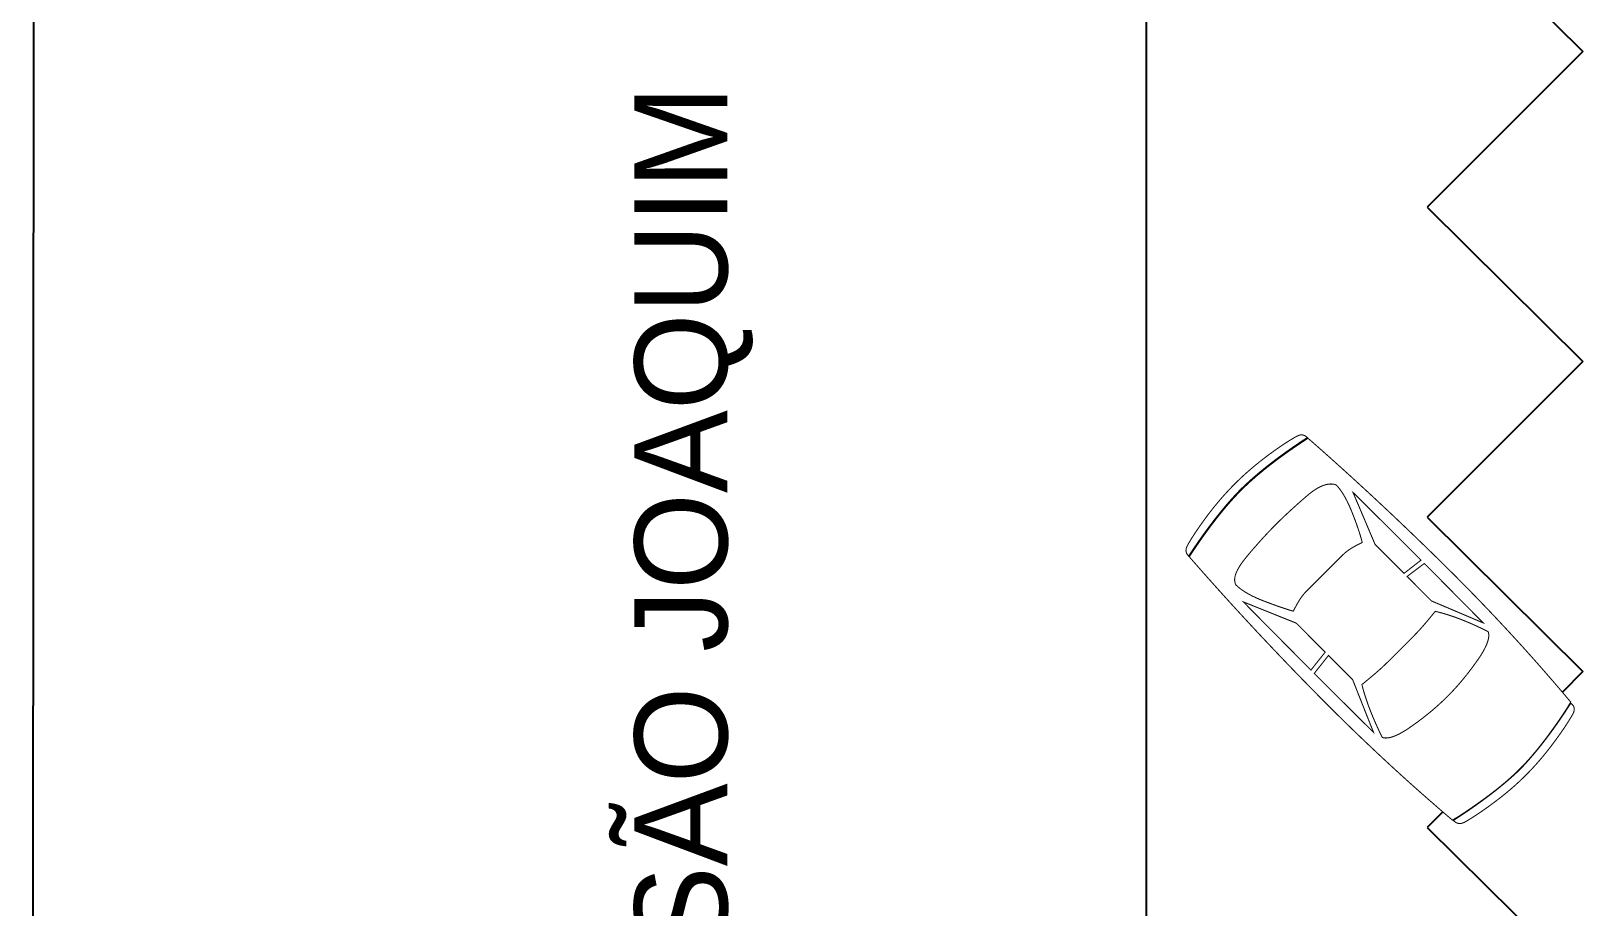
# Model space of a CAD drawing. Extents: x 346 to 515, y 162 to 297.
# Drawn here: x 352.22 to 368.92, y 230.3 to 239.72 of the extents above; entities that cross this region are included whole.
import ezdxf

# ---------------------------------------------------------------- set-up
doc = ezdxf.new("R2010")
doc.units = 0
doc.header["$LTSCALE"] = 35
for name, color, linetype in [('CAMADA_1', 7, 'CONTINUOUS'), ('LOCAÇÃO', 7, 'CONTINUOUS'), ('LPISO', 234, 'CONTINUOUS'), ('TEXTO', 2, 'CONTINUOUS')]:
    doc.layers.add(name, color=color, linetype=linetype)

msp = doc.modelspace()

# ---------------------------------------------------------------- linework, layer by layer
at = {"layer": 'CAMADA_1', "color": 1, "linetype": 'Continuous', "const_width": 0.01109}
for points in [[(365.17537, 234.84943), (365.19349, 234.86734), (365.21181, 234.88515), (365.23036, 234.90285), (365.24912, 234.92046), (365.2681, 234.93796), (365.2873, 234.95536), (365.30671, 234.97267), (365.32634, 234.98988), (365.34618, 235.007), (365.36625, 235.02404), (365.38653, 235.04098), (365.40703, 235.05784), (365.42774, 235.07462), (365.44867, 235.09132), (365.46982, 235.10793), (365.49119, 235.12447), (365.51277, 235.14094), (365.53748, 235.15929), (365.56175, 235.1771), (365.58559, 235.19438), (365.60901, 235.21112), (365.632, 235.22732), (365.65457, 235.24298), (365.67673, 235.2581), (365.69848, 235.27267), (365.71982, 235.28669), (365.74077, 235.30017), (365.76131, 235.31309), (365.78147, 235.32547), (365.80124, 235.33729), (365.82063, 235.34856), (365.83965, 235.35928), (365.87072, 235.37264), (365.89998, 235.3749), (365.9276, 235.36606), (365.95374, 235.3461), (365.92967, 235.33038), (365.90583, 235.31467), (365.88223, 235.29898), (365.85886, 235.28331), (365.83573, 235.26765), (365.81283, 235.252), (365.79017, 235.23637), (365.76774, 235.22075), (365.74555, 235.20515), (365.7236, 235.18956), (365.70188, 235.17398), (365.68039, 235.15842), (365.65915, 235.14288), (365.63814, 235.12734), (365.61736, 235.11182), (365.59683, 235.09631), (365.57653, 235.08081), (365.55647, 235.06532), (365.53665, 235.04985), (365.51707, 235.03439), (365.49772, 235.01893), (365.47861, 235.00349), (365.45975, 234.98807), (365.44112, 234.97265), (365.42273, 234.95724), (365.40458, 234.94184), (365.38667, 234.92646), (365.369, 234.91108), (365.35157, 234.89571), (365.33437, 234.88035), (365.31743, 234.865), (365.30072, 234.84966), (365.28425, 234.83433), (365.26802, 234.81901), (365.25204, 234.80369), (365.2363, 234.78839), (365.2363, 234.78839), (365.22111, 234.77282), (365.20589, 234.75699), (365.19066, 234.74092), (365.17542, 234.7246), (365.16016, 234.70803), (365.14487, 234.69121), (365.12958, 234.67414), (365.11426, 234.65682), (365.09892, 234.63925), (365.08356, 234.62143), (365.06819, 234.60336), (365.05279, 234.58505), (365.03737, 234.56648), (365.02194, 234.54767), (365.00648, 234.52861), (364.991, 234.5093), (364.97549, 234.48974), (364.95997, 234.46994), (364.94443, 234.44988), (364.92885, 234.42958), (364.91326, 234.40903), (364.89765, 234.38823), (364.88201, 234.36719), (364.86634, 234.3459), (364.85066, 234.32436), (364.83494, 234.30257), (364.8192, 234.28054), (364.80344, 234.25825), (364.78765, 234.23573), (364.77184, 234.21295), (364.756, 234.18993), (364.74013, 234.16667), (364.72423, 234.14315), (364.70831, 234.11939), (364.69236, 234.09538), (364.67638, 234.07113), (364.67638, 234.07113), (364.65661, 234.09745), (364.64811, 234.12538), (364.65073, 234.15494), (364.66429, 234.18612), (364.67537, 234.20544), (364.68695, 234.22509), (364.69904, 234.24507), (364.71164, 234.26539), (364.72475, 234.28605), (364.73836, 234.30706), (364.75247, 234.32843), (364.76708, 234.35015), (364.78219, 234.37223), (364.7978, 234.39468), (364.8139, 234.4175), (364.8305, 234.4407), (364.84759, 234.46428), (364.86517, 234.48824), (364.88324, 234.51259), (364.8996, 234.534), (364.91606, 234.55521), (364.9326, 234.57621), (364.94925, 234.59702), (364.96599, 234.61763), (364.98284, 234.63804), (364.99978, 234.65826), (365.01683, 234.67827), (365.03399, 234.69808), (365.05126, 234.7177), (365.06864, 234.73711), (365.08613, 234.75633), (365.10374, 234.77535), (365.12147, 234.79417), (365.13931, 234.81278), (365.15728, 234.83121), (365.17537, 234.84943)], [(365.24413, 234.78054), (365.25874, 234.795), (365.27366, 234.80953), (365.28887, 234.82411), (365.30439, 234.83875), (365.32021, 234.85346), (365.33634, 234.86821), (365.35277, 234.88304), (365.3695, 234.89792), (365.38654, 234.91286), (365.40387, 234.92786), (365.42151, 234.94292), (365.43946, 234.95804), (365.45771, 234.97321), (365.47626, 234.98845), (365.49512, 235.00374), (365.51429, 235.01909), (365.53375, 235.0345), (365.55352, 235.04997), (365.5736, 235.0655), (365.59398, 235.08108), (365.61466, 235.09673), (365.63565, 235.11243), (365.65695, 235.12819), (365.67854, 235.14401), (365.70045, 235.15988), (365.72266, 235.17581), (365.74517, 235.1918), (365.76799, 235.20784), (365.79112, 235.22395), (365.81455, 235.24011), (365.83829, 235.25633), (365.86233, 235.2726), (365.88668, 235.28893), (365.91134, 235.30531), (365.9363, 235.32176), (365.96157, 235.33825), (365.96157, 235.33825), (365.97965, 235.32241), (365.99774, 235.30655), (366.01583, 235.29065), (366.03392, 235.27473), (366.05201, 235.25878), (366.07011, 235.24281), (366.08821, 235.2268), (366.10631, 235.21078), (366.12441, 235.19472), (366.14252, 235.17864), (366.16062, 235.16253), (366.17873, 235.14639), (366.19685, 235.13023), (366.21496, 235.11404), (366.23307, 235.09782), (366.25119, 235.08157), (366.26931, 235.0653), (366.28744, 235.04901), (366.30557, 235.03268), (366.32369, 235.01633), (366.34182, 234.99995), (366.35995, 234.98355), (366.37809, 234.96712), (366.39623, 234.95066), (366.41436, 234.93417), (366.4325, 234.91766), (366.45065, 234.90112), (366.46879, 234.88456), (366.48694, 234.86797), (366.50509, 234.85135), (366.52324, 234.83471), (366.5414, 234.81804), (366.55955, 234.80134), (366.57771, 234.78461), (366.59587, 234.76786), (366.61403, 234.75108), (366.6322, 234.73428), (366.65036, 234.71745), (366.66853, 234.70059), (366.6867, 234.68371), (366.70487, 234.66679), (366.72305, 234.64986), (366.74122, 234.63289), (366.7594, 234.6159), (366.77759, 234.59888), (366.79577, 234.58184), (366.81395, 234.56477), (366.83213, 234.54768), (366.85033, 234.53055), (366.86851, 234.5134), (366.88671, 234.49623), (366.9049, 234.47903), (366.92309, 234.4618), (366.94129, 234.44454), (366.95949, 234.42726), (366.97769, 234.40995), (366.9959, 234.39262), (367.0141, 234.37526), (367.03231, 234.35787), (367.05052, 234.34046), (367.06873, 234.32302), (367.08694, 234.30555), (367.10515, 234.28806), (367.12337, 234.27054), (367.14159, 234.25299), (367.15981, 234.23542), (367.17803, 234.21783), (367.19625, 234.2002), (367.21448, 234.18255), (367.2327, 234.16488), (367.25093, 234.14717), (367.26916, 234.12945), (367.28739, 234.11169), (367.30563, 234.09391), (367.32386, 234.0761), (367.3421, 234.05827), (367.36034, 234.04041), (367.37858, 234.02252), (367.39682, 234.00461), (367.41506, 233.98667), (367.41506, 233.98667), (367.43285, 233.96915), (367.45061, 233.95162), (367.46834, 233.93407), (367.48605, 233.91651), (367.50372, 233.89893), (367.52138, 233.88134), (367.539, 233.86374), (367.5566, 233.84612), (367.57418, 233.82849), (367.59173, 233.81084), (367.60925, 233.79318), (367.62675, 233.77551), (367.64421, 233.75782), (367.66166, 233.74012), (367.67907, 233.7224), (367.69647, 233.70467), (367.71383, 233.68693), (367.73117, 233.66917), (367.74848, 233.65139), (367.76576, 233.63361), (367.78302, 233.61581), (367.80026, 233.59799), (367.81746, 233.58016), (367.83464, 233.56232), (367.85179, 233.54446), (367.86892, 233.52659), (367.88602, 233.5087), (367.9031, 233.4908), (367.92015, 233.47288), (367.93717, 233.45496), (367.95417, 233.43701), (367.97114, 233.41906), (367.98808, 233.40108), (368.005, 233.3831), (368.02189, 233.36509), (368.03876, 233.34708), (368.0556, 233.32905), (368.07242, 233.31101), (368.0892, 233.29295), (368.10596, 233.27488), (368.1227, 233.25679), (368.13941, 233.23869), (368.15609, 233.22057), (368.17275, 233.20245), (368.18938, 233.1843), (368.20599, 233.16614), (368.22257, 233.14797), (368.23912, 233.12978), (368.25565, 233.11158), (368.27215, 233.09337), (368.28862, 233.07513), (368.30507, 233.05689), (368.3215, 233.03863), (368.33789, 233.02036), (368.35427, 233.00207), (368.37061, 232.98376), (368.38693, 232.96545), (368.40322, 232.94712), (368.41949, 232.92877), (368.43573, 232.91041), (368.45195, 232.89203), (368.46814, 232.87364), (368.48431, 232.85524), (368.50044, 232.83682), (368.51656, 232.81838), (368.53265, 232.79993), (368.5487, 232.78147), (368.56474, 232.763), (368.58075, 232.7445), (368.59673, 232.726), (368.61269, 232.70748), (368.62863, 232.68894), (368.64453, 232.67039), (368.66041, 232.65182), (368.67626, 232.63324), (368.69209, 232.61465), (368.7079, 232.59604), (368.72367, 232.57741), (368.73943, 232.55877), (368.75515, 232.54012), (368.77086, 232.52145), (368.78653, 232.50277), (368.78653, 232.50277), (368.77904, 232.48896), (368.77053, 232.47399), (368.761, 232.45786), (368.75046, 232.44058), (368.7389, 232.42216), (368.72634, 232.40259), (368.71278, 232.38188), (368.69821, 232.36003), (368.68265, 232.33704), (368.66608, 232.31292), (368.64853, 232.28767), (368.62999, 232.2613), (368.61046, 232.2338), (368.58994, 232.20518), (368.56845, 232.17544), (368.55185, 232.15275), (368.53527, 232.13037), (368.51871, 232.1083), (368.50217, 232.08655), (368.48565, 232.06511), (368.46914, 232.04398), (368.45264, 232.02316), (368.43615, 232.00267), (368.41966, 231.98248), (368.40318, 231.96261), (368.3867, 231.94305), (368.37021, 231.9238), (368.35372, 231.90487), (368.33722, 231.88625), (368.32072, 231.86795), (368.30419, 231.84996), (368.28766, 231.83228), (368.2711, 231.81492), (368.25453, 231.79787), (368.23793, 231.78113), (368.22117, 231.76457), (368.20409, 231.74802), (368.1867, 231.73151), (368.16899, 231.71501), (368.15098, 231.69853), (368.13265, 231.68207), (368.11402, 231.66562), (368.09507, 231.64918), (368.07582, 231.63276), (368.05626, 231.61634), (368.0364, 231.59993), (368.01622, 231.58353), (367.99575, 231.56713), (367.97496, 231.55073), (367.95387, 231.53433), (367.93248, 231.51792), (367.91079, 231.50151), (367.88879, 231.48509), (367.86649, 231.46867), (367.84389, 231.45223), (367.81427, 231.43096), (367.78575, 231.41063), (367.75832, 231.39126), (367.73198, 231.37284), (367.70674, 231.35537), (367.68259, 231.33885), (367.65953, 231.32329), (367.63756, 231.30867), (367.61669, 231.29501), (367.59691, 231.2823), (367.57822, 231.27054), (367.56063, 231.25973), (367.54413, 231.24988), (367.52872, 231.24097), (367.5144, 231.23302), (367.5144, 231.23302), (367.49581, 231.24879), (367.47724, 231.26459), (367.45868, 231.28042), (367.44013, 231.29626), (367.42159, 231.31213), (367.40307, 231.32803), (367.38456, 231.34396), (367.36607, 231.3599), (367.34759, 231.37587), (367.32913, 231.39187), (367.31068, 231.4079), (367.29224, 231.42394), (367.27382, 231.44001), (367.25541, 231.45611), (367.23701, 231.47223), (367.21863, 231.48838), (367.20026, 231.50455), (367.1819, 231.52075), (367.16356, 231.53697), (367.14524, 231.55321), (367.12692, 231.56948), (367.10862, 231.58578), (367.09033, 231.6021), (367.07206, 231.61844), (367.0538, 231.63481), (367.03556, 231.65121), (367.01732, 231.66763), (366.99911, 231.68407), (366.9809, 231.70054), (366.96271, 231.71704), (366.94453, 231.73355), (366.92636, 231.7501), (366.90821, 231.76667), (366.89007, 231.78326), (366.87195, 231.79988), (366.85384, 231.81653), (366.83574, 231.83319), (366.81765, 231.84988), (366.79958, 231.8666), (366.78152, 231.88335), (366.76348, 231.90012), (366.74545, 231.91691), (366.72743, 231.93372), (366.70942, 231.95056), (366.69143, 231.96743), (366.67345, 231.98433), (366.65549, 232.00124), (366.63753, 232.01819), (366.61959, 232.03515), (366.60166, 232.05214), (366.58375, 232.06916), (366.56585, 232.0862), (366.54796, 232.10327), (366.53009, 232.12036), (366.51223, 232.13747), (366.49438, 232.15462), (366.47654, 232.17178), (366.45872, 232.18897), (366.44091, 232.20619), (366.42311, 232.22343), (366.40533, 232.24069), (366.38756, 232.25798), (366.3698, 232.2753), (366.35205, 232.29264), (366.33432, 232.31), (366.3166, 232.32739), (366.2989, 232.34481), (366.2812, 232.36225), (366.26352, 232.37971), (366.24585, 232.3972), (366.2282, 232.41471), (366.21055, 232.43225), (366.19292, 232.44981), (366.1753, 232.4674), (366.1577, 232.48501), (366.1401, 232.50265), (366.12252, 232.52032), (366.10496, 232.538), (366.0874, 232.55572), (366.06986, 232.57345), (366.05233, 232.59122), (366.03481, 232.609), (366.03481, 232.609), (366.01687, 232.62725), (365.99896, 232.64549), (365.98108, 232.66373), (365.96322, 232.68197), (365.94539, 232.70021), (365.92758, 232.71845), (365.9098, 232.73668), (365.89205, 232.75491), (365.87432, 232.77314), (365.85662, 232.79137), (365.83895, 232.8096), (365.8213, 232.82782), (365.80368, 232.84605), (365.78608, 232.86427), (365.76852, 232.88249), (365.75097, 232.90071), (365.73346, 232.91893), (365.71597, 232.93714), (365.69851, 232.95536), (365.68107, 232.97357), (365.66366, 232.99178), (365.64628, 233.00999), (365.62892, 233.0282), (365.61159, 233.04641), (365.59429, 233.06461), (365.57701, 233.08281), (365.55976, 233.10101), (365.54254, 233.11921), (365.52534, 233.13741), (365.50817, 233.15561), (365.49103, 233.1738), (365.47391, 233.19199), (365.45682, 233.21018), (365.43976, 233.22837), (365.42272, 233.24656), (365.40572, 233.26475), (365.38873, 233.28293), (365.37178, 233.30111), (365.35485, 233.31929), (365.33795, 233.33747), (365.32107, 233.35565), (365.30423, 233.37383), (365.2874, 233.392), (365.27061, 233.41017), (365.25384, 233.42834), (365.2371, 233.44652), (365.22039, 233.46468), (365.20371, 233.48285), (365.18705, 233.50101), (365.17042, 233.51918), (365.15381, 233.53733), (365.13724, 233.5555), (365.12069, 233.57365), (365.10416, 233.59181), (365.08767, 233.60996), (365.0712, 233.62811), (365.05476, 233.64627), (365.03835, 233.66442), (365.02196, 233.68256), (365.0056, 233.70071), (364.98927, 233.71885), (364.97297, 233.737), (364.95669, 233.75514), (364.94045, 233.77328), (364.92422, 233.79141), (364.90803, 233.80955), (364.89186, 233.82769), (364.87572, 233.84582), (364.85961, 233.86395), (364.84353, 233.88208), (364.82747, 233.90021), (364.81144, 233.91833), (364.79544, 233.93646), (364.77947, 233.95458), (364.76352, 233.9727), (364.74761, 233.99082), (364.73171, 234.00894), (364.71585, 234.02706), (364.70002, 234.04517), (364.68421, 234.06328), (364.68421, 234.06328), (364.7009, 234.08866), (364.71752, 234.11373), (364.73408, 234.13848), (364.75057, 234.16292), (364.767, 234.18704), (364.78337, 234.21085), (364.79966, 234.23435), (364.8159, 234.25753), (364.83207, 234.2804), (364.84817, 234.30296), (364.86421, 234.32521), (364.88019, 234.34714), (364.8961, 234.36876), (364.91194, 234.39008), (364.92772, 234.41107), (364.94344, 234.43176), (364.95909, 234.45214), (364.97467, 234.47221), (364.9902, 234.49196), (365.00565, 234.51141), (365.02104, 234.53055), (365.03637, 234.54937), (365.05163, 234.56789), (365.06682, 234.5861), (365.08196, 234.60399), (365.09703, 234.62158), (365.11203, 234.63887), (365.12696, 234.65584), (365.14184, 234.6725), (365.15665, 234.68886), (365.17139, 234.70491), (365.18607, 234.72065), (365.20068, 234.73608), (365.21523, 234.75121), (365.22971, 234.76603), (365.24413, 234.78054)], [(365.614, 234.40998), (365.59822, 234.39413), (365.58226, 234.3779), (365.56611, 234.3613), (365.54979, 234.34432), (365.53329, 234.32696), (365.5166, 234.30922), (365.49973, 234.29108), (365.48268, 234.27256), (365.46544, 234.25364), (365.44802, 234.23434), (365.43041, 234.21463), (365.41261, 234.19452), (365.39462, 234.17401), (365.37645, 234.15309), (365.35808, 234.13176), (365.33952, 234.11003), (365.32077, 234.08788), (365.30183, 234.06531), (365.27697, 234.03459), (365.25471, 234.00511), (365.23508, 233.97686), (365.21807, 233.94985), (365.2037, 233.92407), (365.19198, 233.89953), (365.18291, 233.87622), (365.17651, 233.85414), (365.17278, 233.8333), (365.17174, 233.81369), (365.17339, 233.79532), (365.17775, 233.77818), (365.18481, 233.76228), (365.18481, 233.76228), (365.19954, 233.74824), (365.21559, 233.7343), (365.23298, 233.72047), (365.25169, 233.70677), (365.27173, 233.69319), (365.29311, 233.67975), (365.31581, 233.66647), (365.33985, 233.65334), (365.36521, 233.64038), (365.3919, 233.62759), (365.41993, 233.61499), (365.44928, 233.60259), (365.47996, 233.59039), (365.51083, 233.57857), (365.54074, 233.56727), (365.56967, 233.5565), (365.59762, 233.54627), (365.62458, 233.53657), (365.65055, 233.52741), (365.67552, 233.51879), (365.69948, 233.51072), (365.72242, 233.5032), (365.74434, 233.49622), (365.76524, 233.48979), (365.78509, 233.48391), (365.8039, 233.47859), (365.8039, 233.47859), (365.81929, 233.50981), (365.83461, 233.53904), (365.84987, 233.5663), (365.86506, 233.59161), (365.88018, 233.61497), (365.89523, 233.6364), (365.91023, 233.65592), (365.92515, 233.67354), (365.94, 233.68927), (365.95397, 233.70321), (365.9692, 233.71841), (365.9857, 233.73488), (366.00347, 233.75261), (366.02251, 233.77162), (366.04283, 233.79191), (366.06444, 233.81348), (366.08735, 233.83634), (366.11155, 233.86049), (366.13705, 233.88595), (366.16235, 233.91119), (366.18643, 233.93524), (366.2093, 233.95806), (366.23095, 233.97968), (366.25138, 234.00007), (366.27058, 234.01923), (366.28855, 234.03716), (366.30527, 234.05386), (366.32075, 234.06931), (366.33498, 234.08351), (366.33498, 234.08351), (366.35074, 234.09834), (366.36837, 234.11321), (366.38787, 234.12812), (366.40924, 234.14304), (366.43249, 234.15797), (366.4576, 234.1729), (366.48458, 234.1878), (366.51344, 234.20266), (366.54417, 234.21747), (366.53944, 234.23685), (366.53407, 234.25718), (366.52807, 234.27847), (366.52144, 234.30072), (366.51419, 234.32391), (366.50633, 234.34805), (366.49786, 234.37313), (366.48879, 234.39916), (366.47913, 234.42613), (366.46888, 234.45404), (366.45806, 234.48288), (366.44667, 234.51266), (366.43472, 234.54336), (366.42222, 234.57371), (366.4096, 234.60281), (366.39685, 234.63066), (366.38398, 234.65724), (366.37098, 234.68254), (366.35786, 234.70657), (366.34461, 234.72929), (366.33124, 234.75072), (366.31774, 234.77083), (366.30412, 234.78962), (366.29038, 234.80708), (366.2765, 234.82319), (366.26251, 234.83796), (366.24391, 234.84289), (366.2247, 234.84572), (366.20488, 234.84645), (366.18443, 234.84507), (366.16338, 234.84158), (366.14171, 234.83599), (366.11942, 234.82829), (366.09652, 234.81848), (366.073, 234.80657), (366.04887, 234.79255), (366.02412, 234.77643), (365.99875, 234.7582), (365.97278, 234.73787), (365.94618, 234.71543), (365.94618, 234.71543), (365.92403, 234.6963), (365.90222, 234.67733), (365.88072, 234.65849), (365.85955, 234.6398), (365.83871, 234.62126), (365.81819, 234.60286), (365.798, 234.5846), (365.77814, 234.56649), (365.7586, 234.54852), (365.73938, 234.5307), (365.7205, 234.51302), (365.70193, 234.49548), (365.68369, 234.47809), (365.66578, 234.46085), (365.6482, 234.44375), (365.63094, 234.42679), (365.614, 234.40998)], [(366.68265, 234.1973), (366.99422, 233.88515), (367.17729, 234.02784), (366.44536, 234.75591), (366.68265, 234.1973)], [(367.84567, 233.35298), (367.21297, 233.9921), (367.02729, 233.85202), (367.29011, 233.5887), (367.84567, 233.35298)], [(365.26565, 233.5784), (365.99234, 232.84512), (366.14585, 233.03836), (365.83428, 233.35051), (365.26565, 233.5784)], [(366.95512, 233.06635), (366.92765, 233.03898), (366.90174, 233.01328), (366.87738, 232.98923), (366.85456, 232.96682), (366.83327, 232.94603), (366.8135, 232.92687), (366.79523, 232.90931), (366.77846, 232.89335), (366.76316, 232.87898), (366.74935, 232.86619), (366.73549, 232.85361), (366.72007, 232.83988), (366.70308, 232.82502), (366.68455, 232.80902), (366.66446, 232.7919), (366.64284, 232.77365), (366.61967, 232.75429), (366.59497, 232.73382), (366.56874, 232.71223), (366.541, 232.68955), (366.54647, 232.66822), (366.55226, 232.64669), (366.55837, 232.62497), (366.5648, 232.60305), (366.57154, 232.58094), (366.57861, 232.55863), (366.58598, 232.53612), (366.59368, 232.5134), (366.60169, 232.49049), (366.61003, 232.46737), (366.61867, 232.44404), (366.62764, 232.42051), (366.63692, 232.39676), (366.64652, 232.37281), (366.65644, 232.34865), (366.66668, 232.32427), (366.67723, 232.29968), (366.6881, 232.27487), (366.69929, 232.24984), (366.71079, 232.22459), (366.72261, 232.19912), (366.73475, 232.17343), (366.74721, 232.14751), (366.75998, 232.12137), (366.77558, 232.11723), (366.79263, 232.11529), (366.81114, 232.11557), (366.83111, 232.11807), (366.85253, 232.1228), (366.87541, 232.12978), (366.89974, 232.139), (366.92553, 232.15049), (366.95277, 232.16425), (366.98148, 232.18029), (367.01163, 232.19862), (367.04324, 232.21924), (367.07631, 232.24217), (367.09928, 232.25842), (367.12194, 232.27473), (367.14431, 232.29111), (367.16636, 232.30756), (367.1881, 232.32407), (367.20954, 232.34065), (367.23067, 232.35728), (367.2515, 232.37397), (367.272, 232.39071), (367.29221, 232.4075), (367.3121, 232.42435), (367.33167, 232.44124), (367.35093, 232.45818), (367.36988, 232.47516), (367.38852, 232.49218), (367.40684, 232.50924), (367.42484, 232.52634), (367.44252, 232.54347), (367.45989, 232.56063), (367.45989, 232.56063), (367.47734, 232.57822), (367.49472, 232.59609), (367.51202, 232.61423), (367.52926, 232.63266), (367.54643, 232.65138), (367.56353, 232.67038), (367.58056, 232.68966), (367.59752, 232.70924), (367.61442, 232.72912), (367.63125, 232.74929), (367.64803, 232.76975), (367.66473, 232.79052), (367.68137, 232.81159), (367.69795, 232.83297), (367.71447, 232.85465), (367.73093, 232.87664), (367.74733, 232.89895), (367.76367, 232.92156), (367.77995, 232.9445), (367.77995, 232.9445), (367.80276, 232.97734), (367.82328, 233.00875), (367.84152, 233.03873), (367.85749, 233.06728), (367.87119, 233.09438), (367.88262, 233.12004), (367.89179, 233.14426), (367.8987, 233.16702), (367.90337, 233.18832), (367.90578, 233.20816), (367.90595, 233.22653), (367.90389, 233.24343), (367.89959, 233.25885), (367.87305, 233.27209), (367.84677, 233.28496), (367.82073, 233.29747), (367.79495, 233.30962), (367.76941, 233.32141), (367.74412, 233.33283), (367.71908, 233.3439), (367.69429, 233.3546), (367.66974, 233.36495), (367.64543, 233.37493), (367.62137, 233.38456), (367.59755, 233.39383), (367.57397, 233.40273), (367.55062, 233.41128), (367.52751, 233.41947), (367.50464, 233.42731), (367.48201, 233.43479), (367.45961, 233.44191), (367.43745, 233.44867), (367.41552, 233.45508), (367.39381, 233.46114), (367.37234, 233.46683), (367.3511, 233.47218), (367.33008, 233.47716), (367.30573, 233.44731), (367.28268, 233.41927), (367.26093, 233.39305), (367.2405, 233.36866), (367.22139, 233.3461), (367.2036, 233.32539), (367.18715, 233.30652), (367.17204, 233.28951), (367.15829, 233.27436), (367.14542, 233.26052), (367.13088, 233.24512), (367.11468, 233.22816), (367.09682, 233.20966), (367.07731, 233.1896), (367.05614, 233.16801), (367.03334, 233.14489), (367.00889, 233.12023), (366.98282, 233.09405), (366.95512, 233.06635)], [(366.44174, 232.74191), (366.18152, 233.00261), (366.02802, 232.80937), (366.66595, 232.17548), (366.44174, 232.74191)], [(368.24228, 231.77677), (368.25775, 231.79305), (368.27321, 231.80954), (368.28864, 231.82624), (368.30406, 231.84314), (368.31947, 231.86025), (368.33486, 231.87757), (368.35023, 231.89509), (368.36559, 231.91282), (368.38094, 231.93075), (368.39626, 231.94889), (368.41157, 231.96723), (368.42687, 231.98577), (368.44214, 232.00451), (368.4574, 232.02345), (368.47265, 232.0426), (368.48788, 232.06194), (368.5031, 232.08148), (368.5183, 232.10122), (368.53348, 232.12116), (368.54864, 232.1413), (368.56379, 232.16163), (368.57893, 232.18216), (368.59405, 232.20288), (368.60915, 232.22379), (368.62423, 232.2449), (368.6393, 232.26621), (368.65436, 232.2877), (368.6694, 232.30939), (368.68442, 232.33127), (368.69943, 232.35333), (368.71442, 232.37559), (368.72939, 232.39804), (368.74435, 232.42067), (368.75929, 232.44349), (368.77422, 232.4665), (368.78913, 232.4897), (368.78913, 232.4897), (368.81361, 232.46547), (368.82568, 232.43848), (368.82532, 232.40857), (368.81255, 232.37557), (368.80133, 232.3564), (368.78963, 232.33687), (368.77746, 232.31697), (368.76482, 232.29671), (368.7517, 232.27609), (368.73811, 232.25511), (368.72402, 232.23379), (368.70946, 232.21211), (368.6944, 232.19009), (368.67885, 232.16772), (368.66281, 232.14501), (368.64626, 232.12197), (368.62922, 232.09859), (368.61166, 232.07488), (368.59361, 232.05084), (368.57753, 232.02943), (368.56134, 232.00823), (368.54502, 231.98722), (368.52857, 231.96642), (368.51201, 231.94582), (368.49532, 231.92542), (368.47851, 231.90523), (368.46158, 231.88525), (368.44454, 231.86547), (368.42738, 231.8459), (368.4101, 231.82654), (368.39271, 231.8074), (368.37521, 231.78846), (368.35759, 231.76974), (368.33986, 231.75123), (368.32203, 231.73294), (368.30408, 231.71486), (368.28583, 231.69681), (368.2674, 231.67891), (368.24879, 231.66114), (368.22998, 231.64351), (368.21099, 231.62602), (368.19181, 231.60866), (368.17244, 231.59143), (368.15286, 231.57434), (368.13309, 231.55737), (368.11313, 231.54053), (368.09295, 231.52381), (368.07257, 231.50721), (368.05199, 231.49073), (368.0312, 231.47437), (368.0102, 231.45813), (367.98899, 231.44199), (367.96756, 231.42597), (367.94349, 231.40796), (367.91975, 231.39045), (367.89634, 231.37345), (367.87326, 231.35695), (367.85052, 231.34094), (367.82813, 231.32543), (367.80607, 231.31042), (367.78437, 231.29589), (367.76302, 231.28185), (367.74202, 231.26829), (367.72137, 231.25521), (367.70109, 231.24261), (367.68117, 231.23048), (367.66162, 231.21882), (367.64243, 231.20763), (367.61106, 231.19658), (367.58101, 231.19615), (367.55227, 231.20649), (367.52485, 231.22778), (367.54857, 231.24314), (367.57207, 231.25849), (367.59536, 231.27383), (367.61844, 231.28916), (367.6413, 231.30448), (367.66394, 231.31979), (367.68637, 231.33509), (367.70859, 231.35038), (367.73059, 231.36566), (367.75237, 231.38093), (367.77394, 231.3962), (367.79529, 231.41146), (367.81643, 231.42671), (367.83735, 231.44196), (367.85805, 231.4572), (367.87853, 231.47244), (367.8988, 231.48767), (367.91885, 231.5029), (367.93868, 231.51812), (367.95829, 231.53334), (367.97769, 231.54856), (367.99687, 231.56378), (368.01583, 231.57899), (368.03456, 231.5942), (368.05308, 231.60941), (368.07138, 231.62462), (368.08947, 231.63983), (368.10733, 231.65504), (368.12497, 231.67025), (368.14239, 231.68546), (368.15959, 231.70067), (368.17657, 231.71589), (368.19333, 231.7311), (368.20987, 231.74632), (368.22618, 231.76155), (368.24228, 231.77677)]]:
    msp.add_lwpolyline(points, dxfattribs=at)
at = {"layer": 'LOCAÇÃO'}
for p, q in [((352.22285, 190.97996), (352.28714, 296.8079)), ((367.24379, 241.1553), (368.9193, 239.49728)), ((368.9193, 239.49728), (367.24381, 237.82177)), ((368.9193, 239.49728), (367.24381, 237.82177)), ((367.24381, 237.82177), (368.91932, 236.16375)), ((368.91932, 236.16375), (367.24383, 234.48823)), ((367.24383, 234.48823), (368.91934, 232.83022)), ((368.91934, 232.83022), (368.69746, 232.60833)), ((367.41066, 231.32152), (367.24385, 231.1547)), ((367.24385, 231.1547), (368.91936, 229.49668))]:
    msp.add_line(p, q, dxfattribs=at)
at = {"layer": 'LPISO'}
msp.add_line((364.21957, 254.16041), (364.21957, 192.95191), dxfattribs=at)

# ---------------------------------------------------------------- texts
at = {"layer": 'TEXTO'}
msp.add_text('RUA SÃO JOAQUIM', height=1, rotation=90, dxfattribs=at).set_placement((359.71477, 226.64947))

doc.saveas('drawing.dxf')
